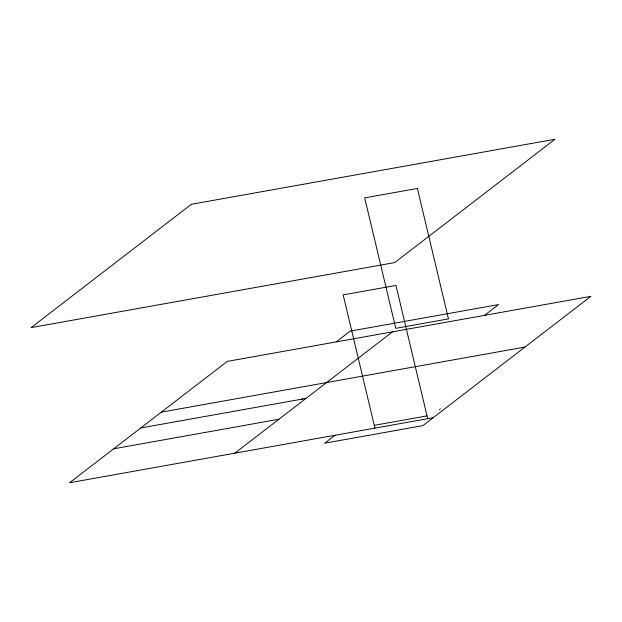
<?xml version="1.0" encoding="UTF-8"?>
<svg xmlns="http://www.w3.org/2000/svg" width="622" height="622" viewBox="0 0 622 622"><rect width="100%" height="100%" fill="white"/><g stroke="black" fill="none" stroke-linecap="round" stroke-linejoin="round"><path stroke-width="0.93" d="M336.175 341.89L350.17 331.122L498.533 304.586L484.538 315.354M301.553 399.542L302.704 398.663M234.828 453.181L392.552 331.806M335.033 435.26L324.715 443.198L422.867 425.642L590.9 296.329L227.263 361.398L69.578 482.742L433.176 417.704M439.389 409.688L440.446 408.872M161.308 412.153L524.984 347.053M140.759 427.967L306.008 398.407M113.694 448.796L278.944 419.236M374.257 425.339L427.034 415.893M427.703 418.684L395.957 285.436L343.181 294.875L374.926 428.123M191.358 204.296L31.1 327.623L394.698 262.585L554.956 139.258L191.358 204.296M417.378 188.443L364.686 197.866L395.771 328.323L448.462 318.899L417.378 188.443"/></g></svg>
